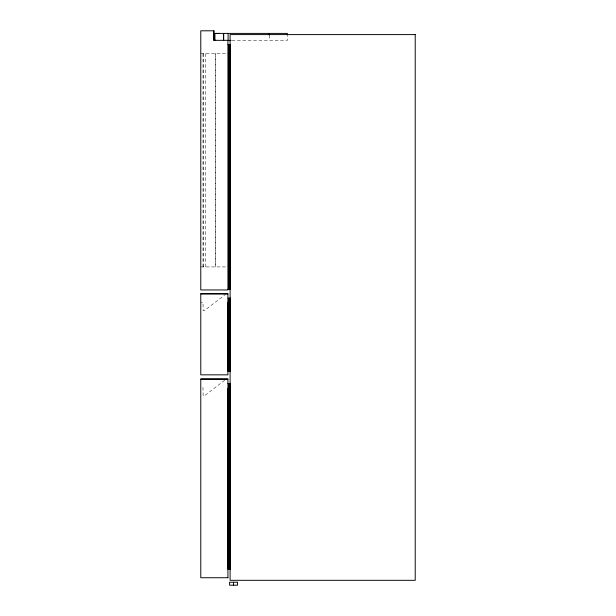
<?xml version="1.0" encoding="UTF-8"?>
<svg xmlns="http://www.w3.org/2000/svg" width="616" height="616" viewBox="0 0 616 616"><rect width="100%" height="100%" fill="white"/><g stroke="black" fill="none" stroke-linecap="round" stroke-linejoin="round"><path stroke-width="0.46" stroke-dasharray="3.08 2.31" d="M215.654 53.631L215.639 266.928L215.639 53.631M226.257 293.817L204.158 310.757L203.141 310.495L202.995 302.233L200.778 302.233M224.732 380.241L204.158 396.011L203.141 395.749L202.995 387.487L201.517 387.487M231.947 40.394L287.41 40.394L287.395 36.028M200.778 53.631L227.928 53.631M200.778 266.928L227.928 266.928M269.284 35.158L269.3 40.394M205.59 53.631L205.59 266.928M203.288 53.631L203.288 266.928M202.995 53.631L202.995 266.928"/><path stroke-width="0.92" d="M213.875 30.8L213.875 40.333L227.928 40.333L227.928 289.951L200.778 289.951L200.778 30.8L213.875 30.8L213.875 40.325L215.654 40.325M227.928 577.746L227.928 388.48M227.928 302.125L227.928 374.836L200.778 374.836L200.778 293.801L227.928 293.824L227.928 371.225L228.69 371.225L228.69 298.152L227.928 298.152M223.647 33.41L223.623 40.394L223.593 33.41M219.442 33.41L216.178 33.41M231 40.394L228.12 40.394L228.097 33.41M227.928 44.575L228.69 44.575L228.69 289.258L227.928 289.258M228.69 45.16L229.329 45.16M228.69 288.673L229.329 288.673M200.778 293.809L227.928 293.809M228.69 298.729L229.329 298.729M228.69 370.639L229.329 370.639M227.928 577.731L200.778 577.746L200.778 379.056L227.928 379.063L227.928 569.153L228.69 569.153L228.69 383.406L227.928 383.406M228.69 383.984L229.329 383.984M228.69 568.568L229.329 568.568M200.778 379.056L227.928 379.079M287.395 35.158L287.387 33.41L214.938 33.41L214.938 40.394M269.277 33.41L269.284 35.158M233.556 582.243L233.556 585.2M415.223 34.588L230.107 34.588L230.107 580.311L415.223 580.311L415.223 34.588M230.369 44.575L229.329 44.575L229.329 289.258L230.369 289.258L230.369 44.575M230.369 298.152L229.329 298.152L229.329 371.225L230.369 371.225L230.369 298.152M230.369 383.406L229.329 383.406L229.329 569.153L230.369 569.153L230.369 383.406M237.537 582.243L229.583 582.243L229.583 585.2L237.537 585.2L237.537 582.243"/></g></svg>
